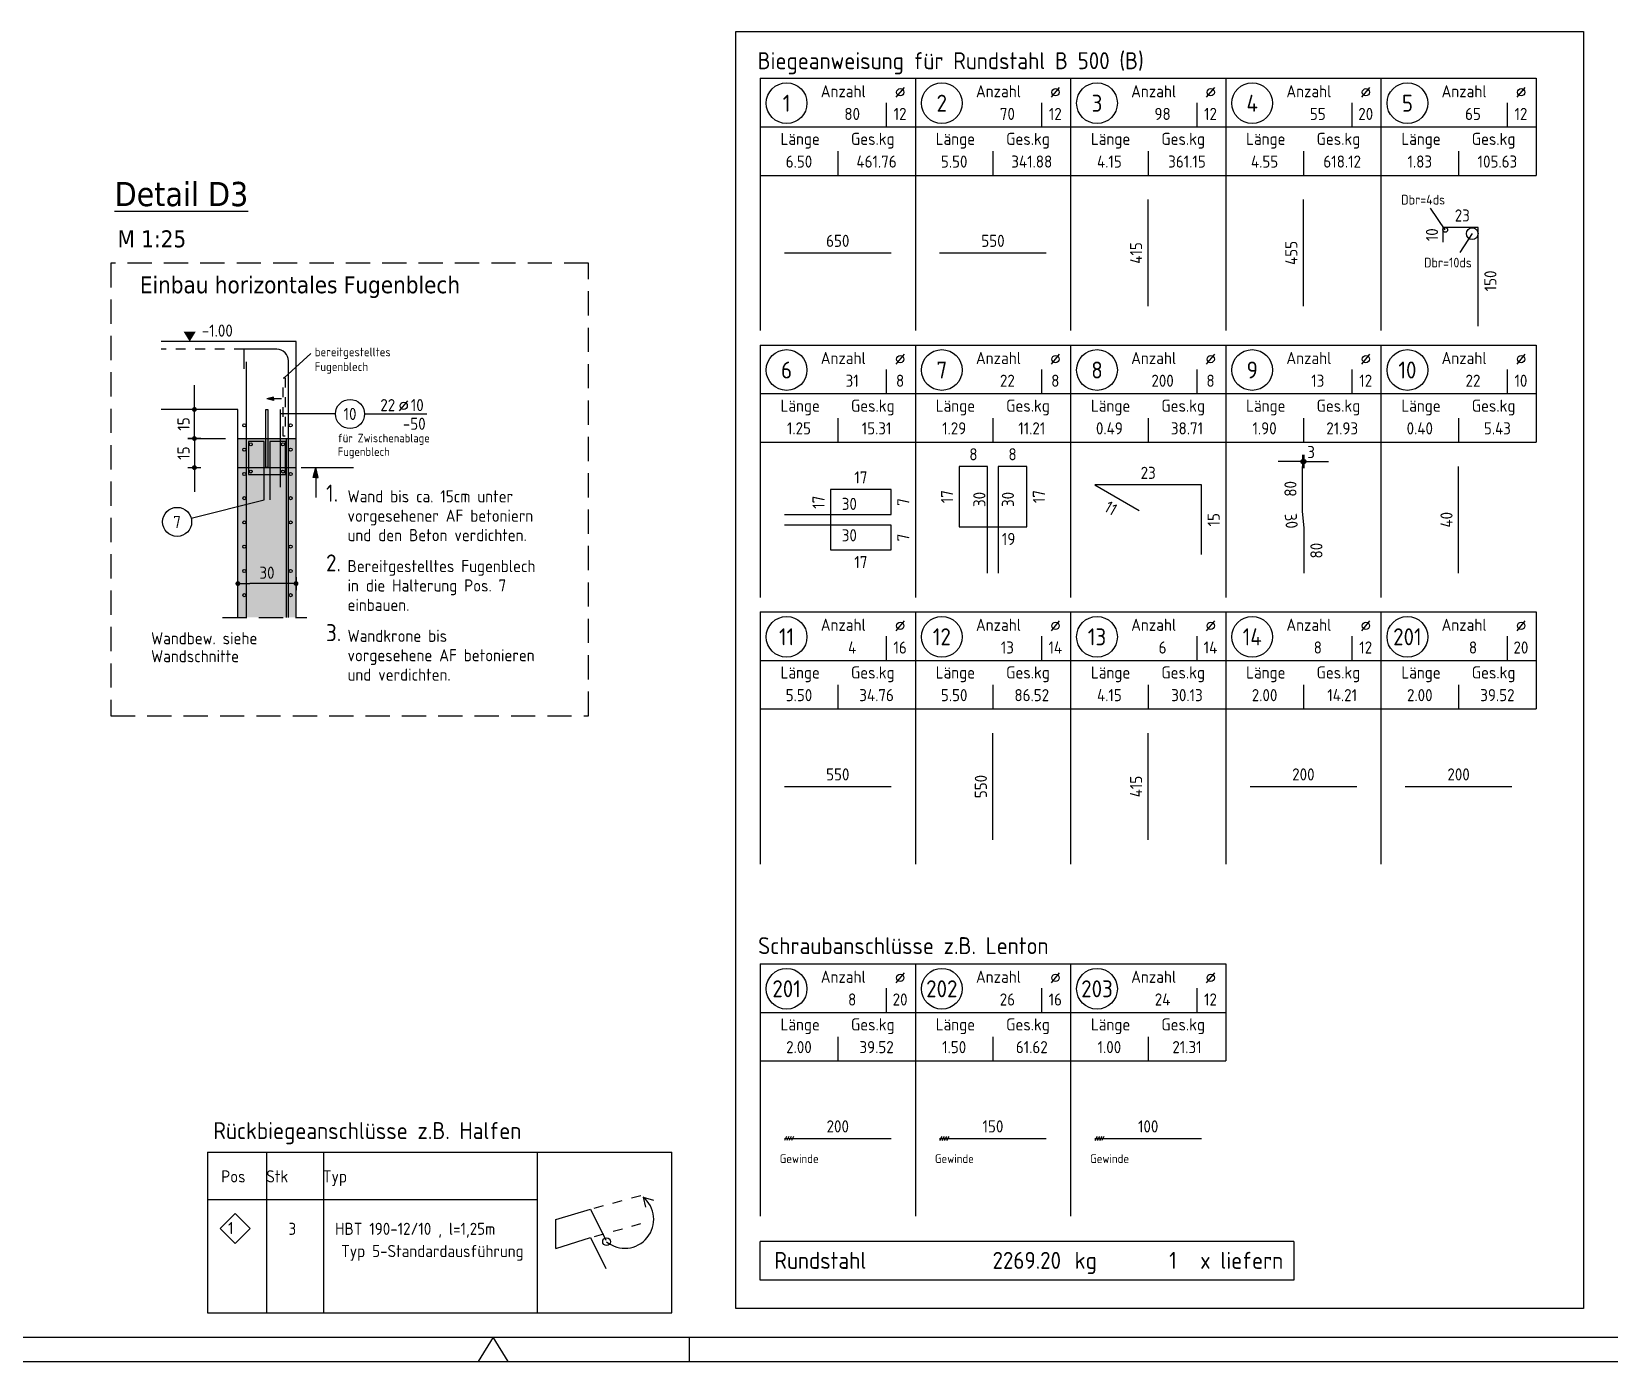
# Model space of a CAD drawing. Extents: x 0 to 57.5, y 0 to 33.7.
# Drawn here: x 16.27 to 32.53, y 0 to 13.71 of the extents above; entities that cross this region are included whole.
import ezdxf
from ezdxf.enums import TextEntityAlignment as Align

# ---------------------------------------------------------------- set-up
doc = ezdxf.new("R2010")
doc.units = 0
doc.header["$LTSCALE"] = 0.5
for name, pattern in [('AUSGEZOGEN', [1000.01, 1000, 0.01]), ('DASHED', [0.75, 0.5, -0.25]), ('DOT', [0.175, 0.05, -0.125]), ('HIDDEN2', [0.187, 0.125, -0.062]), ('STRICHLINIE', [0.75, 0.5, -0.25])]:
    doc.linetypes.add(name, pattern=pattern)
for name, color, linetype in [('AFB', 7, 'Continuous'), ('AFU', 7, 'Continuous'), ('BETON', 7, 'Continuous'), ('DETAIL', 7, 'Continuous'), ('grau_hell', 7, 'Continuous'), ('grau_mittel', 7, 'Continuous'), ('HBT', 7, 'Continuous'), ('HILFE', 7, 'Continuous'), ('koten', 7, 'Continuous'), ('MASSE', 7, 'Continuous'), ('OBJEKT', 7, 'Continuous'), ('RAHMEN', 7, 'Continuous'), ('RND', 7, 'Continuous'), ('RND_BILD', 7, 'Continuous'), ('TEXT', 7, 'Continuous')]:
    doc.layers.add(name, color=color, linetype=linetype)
doc.layers.add('NOPLOT', color=7, linetype='Continuous', plot=False)
doc.styles.add('helv', font='tahoma.ttf')
doc.styles.add('liste', font='isocp-e.shx')
doc.styles.add('txt', font='isocp.shx')
doc.linetypes.add('AFU_50L', pattern='A,0.75,["/",Standard,S=0.2,R=0,X=-0.01,Y=-0.1],0.07,["/",Standard,S=0.2,R=0,X=-0.01,Y=-0.1],0.75', length=1.57)
doc.linetypes.add('AFU_50M', pattern='A,0.45,["/",Standard,S=0.2,R=0,X=-0.01,Y=-0.1],0.07,["/",Standard,S=0.2,R=0,X=-0.01,Y=-0.1],0.45', length=0.97)
doc.dimstyles.new('DOT_I', dxfattribs={"dimscale": 0.5, "dimtxt": 0.25, "dimasz": 0.25, "dimexe": 0.1, "dimexo": 0.3, "dimgap": 0.1, "dimtad": 1, "dimdec": 3, "dimzin": 3, "dimtxsty": 'txt', "dimblk": 'DOT', "dimblk1": 'DOT', "dimblk2": 'DOT', "dimsah": 1, "dimcen": 0.1, "dimse1": 1, "dimse2": 1, "dimazin": 0, "dimtfac": 1, "dimtdec": 4, "dimtix": 1, "dimtmove": 2, "dimatfit": 3, "dimfxl": 0, "dimtvp": 1, "dimtolj": 1, "dimtzin": 0, "dimarcsym": 0})

# ---------------------------------------------------------------- blocks, each defined once
blk = doc.blocks.new('okrd_o')
at = {"layer": 'koten', "color": 7, "linetype": 'Continuous'}
blk.add_solid([(-0.125, 0.202), (0.125, 0.202), (0, 0)], dxfattribs=at)
at = {"layer": 'koten', "style": 'txt'}
blk.add_attdef('OKRD', (0.25, 0.1), '', height=0.25, dxfattribs=at)
blk = doc.blocks.new('DOT')
at = {"layer": 'MASSE', "color": 7, "linetype": 'Continuous'}
for p, q in [((0, 0), (-1, 0)), ((0, 0.54), (0, -0.54))]:
    blk.add_line(p, q, dxfattribs=at)
at = {"layer": 'MASSE', "color": 7, "linetype": 'Continuous', "const_width": 0.2}
blk.add_lwpolyline([(-0.1, 0, 1), (0.1, 0, 1)], format="xyb", close=True, dxfattribs=at)
blk = doc.blocks.new('*D23')
at = {"layer": 'Defpoints', "color": 0, "linetype": 'AUSGEZOGEN', "transparency": 16777216}
for p in [(17.945, 9.513), (17.945, 9.213), (17.945, 9.213)]:
    blk.add_point(p, dxfattribs=at)
at = {"layer": 'MASSE', "color": 0, "linetype": 'AUSGEZOGEN', "lineweight": -2, "transparency": 16777216}
for p, q in [((17.945, 9.638), (17.945, 9.763)), ((17.945, 9.513), (17.945, 9.213)), ((17.945, 9.088), (17.945, 8.963))]:
    blk.add_line(p, q, dxfattribs=at)
at = {"layer": 'MASSE', "color": 0, "linetype": 'AUSGEZOGEN', "lineweight": -2, "transparency": 16777216, "xscale": 0.125, "yscale": 0.125, "zscale": 0.125}
for p, rotation in [((17.945, 9.513), 270), ((17.945, 9.213), 90)]:
    blk.add_blockref('DOT', p, dxfattribs=dict(at, rotation=rotation))
at = {"layer": 'MASSE', "color": 0, "linetype": 'AUSGEZOGEN', "transparency": 16777216, "insert": (17.833, 9.363), "char_height": 0.125, "attachment_point": 5, "rotation": 90, "style": 'txt'}
blk.add_mtext('\\A1;15', dxfattribs=at)
blk = doc.blocks.new('*D24')
at = {"layer": 'Defpoints', "color": 0, "linetype": 'AUSGEZOGEN', "transparency": 16777216}
for p in [(17.945, 9.813), (17.945, 9.813), (17.945, 9.513)]:
    blk.add_point(p, dxfattribs=at)
at = {"layer": 'MASSE', "color": 0, "linetype": 'AUSGEZOGEN', "lineweight": -2, "transparency": 16777216}
for p, q in [((17.945, 9.938), (17.945, 10.063)), ((17.945, 9.513), (17.945, 9.813)), ((17.945, 9.388), (17.945, 9.263))]:
    blk.add_line(p, q, dxfattribs=at)
at = {"layer": 'MASSE', "color": 0, "linetype": 'AUSGEZOGEN', "lineweight": -2, "transparency": 16777216, "xscale": 0.125, "yscale": 0.125, "zscale": 0.125}
for p, rotation in [((17.945, 9.813), 270), ((17.945, 9.513), 90)]:
    blk.add_blockref('DOT', p, dxfattribs=dict(at, rotation=rotation))
at = {"layer": 'MASSE', "color": 0, "linetype": 'AUSGEZOGEN', "transparency": 16777216, "insert": (17.833, 9.663), "char_height": 0.125, "attachment_point": 5, "rotation": 90, "style": 'txt'}
blk.add_mtext('\\A1;15', dxfattribs=at)
blk = doc.blocks.new('Pfeillinie')
at = {"layer": 'TEXT', "linetype": 'Continuous'}
blk.add_hatch(color=7, dxfattribs=at).paths.add_polyline_path([(0, 0), (-0.8, 0.2), (-0.8, 0), (-0.8, -0.2)])
at = {"layer": 'TEXT', "color": 7, "linetype": 'Continuous'}
for p, q in [((-0.8, 0), (-0.8, 0.2)), ((-0.8, 0.2), (0, 0)), ((-0.8, 0), (-0.8, -0.2)), ((-0.8, -0.2), (0, 0))]:
    blk.add_line(p, q, dxfattribs=at)
blk = doc.blocks.new('RND_LEI')
at = {"layer": 'RND', "color": 7, "linetype": 'Continuous'}
blk.add_line((1.022, 0.066), (1.19, 0.27), dxfattribs=at)
for centre, radius in [((0, 0), 0.3), ((1.106, 0.168), 0.075)]:
    blk.add_circle(centre, radius, dxfattribs=at)
at = {"layer": 'RND', "color": 7, "linetype": 'Continuous', "style": 'txt'}
blk.add_attdef('POSL', text='', height=0.25, dxfattribs=at).set_placement((0, 0), align=Align.MIDDLE)
blk.add_attdef('ANZ', text='', height=0.25, dxfattribs=at).set_placement((0.931, 0.057), align=Align.RIGHT)
for tag, p in [('DUM', (1.253, 0.057)), ('ABSTD', (1.674, 0.057)), ('POSTXT', (0.374, -0.327))]:
    blk.add_attdef(tag, p, '', height=0.25, dxfattribs=at)
blk = doc.blocks.new('RND_HIN')
at = {"layer": 'RND', "color": 7, "linetype": 'Continuous'}
blk.add_circle((0, 0), 0.3, dxfattribs=at)
at = {"layer": 'RND', "color": 7, "linetype": 'Continuous', "style": 'txt'}
blk.add_attdef('POSI', text='', height=0.25, dxfattribs=at).set_placement((0, 0), align=Align.MIDDLE)
blk = doc.blocks.new('*D25')
at = {"layer": 'Defpoints', "color": 0, "linetype": 'AUSGEZOGEN', "transparency": 16777216}
for p in [(18.393, 8.018), (18.393, 8.018), (18.993, 8.018)]:
    blk.add_point(p, dxfattribs=at)
at = {"layer": 'MASSE', "color": 0, "linetype": 'AUSGEZOGEN', "lineweight": -2, "transparency": 16777216}
blk.add_line((18.868, 8.018), (18.518, 8.018), dxfattribs=at)
at = {"layer": 'MASSE', "color": 0, "linetype": 'AUSGEZOGEN', "lineweight": -2, "transparency": 16777216, "xscale": 0.125, "yscale": 0.125, "zscale": 0.125, "rotation": 180}
blk.add_blockref('DOT', (18.393, 8.018), dxfattribs=at)
at = {"layer": 'MASSE', "color": 0, "linetype": 'AUSGEZOGEN', "lineweight": -2, "transparency": 16777216, "xscale": 0.125, "yscale": 0.125, "zscale": 0.125}
blk.add_blockref('DOT', (18.993, 8.018), dxfattribs=at)
at = {"layer": 'MASSE', "color": 0, "linetype": 'AUSGEZOGEN', "transparency": 16777216, "insert": (18.693, 8.13), "char_height": 0.125, "attachment_point": 5, "style": 'txt'}
blk.add_mtext('\\A1;30', dxfattribs=at)
blk = doc.blocks.new('RND_LIS2')
at = {"layer": 'RND', "color": 3, "linetype": 'Continuous'}
for p, q in [((0, 0), (0, -5.2)), ((0, 0), (3.2, 0)), ((3.2, 0), (3.2, -2)), ((2.6, -0.503), (2.6, -1)), ((0, -1), (3.2, -1)), ((1.6, -1.503), (1.6, -2)), ((0, -2), (3.2, -2))]:
    blk.add_line(p, q, dxfattribs=at)
at = {"layer": 'RND', "color": 7, "linetype": 'Continuous'}
blk.add_line((2.805, -0.39), (2.973, -0.186), dxfattribs=at)
at = {"layer": 'RND', "color": 1, "linetype": 'Continuous'}
blk.add_circle((0.545, -0.513), 0.42, dxfattribs=at)
at = {"layer": 'RND', "color": 7, "linetype": 'Continuous'}
blk.add_circle((2.889, -0.288), 0.075, dxfattribs=at)
at = {"layer": 'RND', "color": 7, "linetype": 'Continuous', "style": 'txt'}
for s, p in [('Anzahl', (1.249, -0.391)), ('Länge', (0.42, -1.373)), ('Ges.kg', (1.872, -1.373))]:
    blk.add_text(s, height=0.25, dxfattribs=at).set_placement(p)
at = {"layer": 'RND', "color": 1, "linetype": 'Continuous', "style": 'txt'}
blk.add_attdef('POS1', text='', height=0.35, dxfattribs=at).set_placement((0.545, -0.513), align=Align.MIDDLE)
at = {"layer": 'RND', "color": 7, "linetype": 'Continuous', "style": 'txt'}
for tag, p in [('STK1', (1.897, -0.859)), ('DS1', (2.885, -0.859)), ('LANG1', (0.8, -1.841)), ('GEW', (2.4, -1.841))]:
    blk.add_attdef(tag, text='', height=0.25, dxfattribs=at).set_placement(p, align=Align.CENTER)
blk = doc.blocks.new('DINA1')
at = {"layer": 'RAHMEN', "color": 5}
blk.add_line((2, 0.5), (83.6, 0.5), dxfattribs=at)
at = {"layer": 'RAHMEN', "color": 7, "linetype": 'Continuous'}
for p, q in [((42.05, 0.5), (41.74, 0)), ((42.36, 0), (42.05, 0.5))]:
    blk.add_line(p, q, dxfattribs=at)
at = {"layer": 'RAHMEN', "color": 7}
blk.add_line((46.1, 0), (46.1, 0.5), dxfattribs=at)
at = {"layer": 'RAHMEN'}
blk.add_line((0, 0), (84.1, 0), dxfattribs=at)
blk = doc.blocks.new('*D32')
at = {"layer": 'Defpoints', "color": 0, "linetype": 'AUSGEZOGEN', "transparency": 16777216}
for p in [(29.369, 9.276), (29.386, 9.276), (29.386, 9.276)]:
    blk.add_point(p, dxfattribs=at)
at = {"layer": 'RND_BILD', "color": 0, "linetype": 'AUSGEZOGEN', "lineweight": -2, "transparency": 16777216}
for p, q in [((29.244, 9.276), (29.119, 9.276)), ((29.369, 9.276), (29.386, 9.276)), ((29.511, 9.276), (29.636, 9.276))]:
    blk.add_line(p, q, dxfattribs=at)
at = {"layer": 'RND_BILD', "color": 0, "linetype": 'AUSGEZOGEN', "lineweight": -2, "transparency": 16777216, "xscale": 0.125, "yscale": 0.125, "zscale": 0.125}
blk.add_blockref('DOT', (29.369, 9.276), dxfattribs=at)
at = {"layer": 'RND_BILD', "color": 0, "linetype": 'AUSGEZOGEN', "lineweight": -2, "transparency": 16777216, "xscale": 0.125, "yscale": 0.125, "zscale": 0.125, "rotation": 180}
blk.add_blockref('DOT', (29.386, 9.276), dxfattribs=at)
at = {"layer": 'RND_BILD', "color": 0, "linetype": 'AUSGEZOGEN', "transparency": 16777216, "insert": (29.457, 9.374), "char_height": 0.125, "attachment_point": 5, "style": 'txt'}
blk.add_mtext('\\A1;3', dxfattribs=at)
blk = doc.blocks.new('RND_SUM')
at = {"layer": 'RND', "color": 5, "linetype": 'Continuous'}
for p, q in [((0, 0), (0, 0.8)), ((11, 0.8), (0, 0.8)), ((11, 0.8), (11, 0)), ((11, 0), (0, 0))]:
    blk.add_line(p, q, dxfattribs=at)
at = {"layer": 'RND', "color": 1, "linetype": 'Continuous', "style": 'txt'}
for s, p in [('Rundstahl', (0.292, 0.235)), ('kg', (6.483, 0.235))]:
    blk.add_text(s, height=0.35, dxfattribs=at).set_placement(p)
blk.add_text('x liefern', height=0.35, dxfattribs=at).set_placement((10.784, 0.235), align=Align.RIGHT)
for tag, p in [('RND-S', (6.203, 0.235)), ('RND-Z', (8.59, 0.235))]:
    blk.add_attdef(tag, text='', height=0.35, dxfattribs=at).set_placement(p, align=Align.RIGHT)

msp = doc.modelspace()

# ---------------------------------------------------------------- hatches: boundary and pattern name
at = {"layer": 'grau_mittel'}
msp.add_hatch(color=61, dxfattribs=at).paths.add_polyline_path([(18.39269, 7.6684), (18.99269, 7.6684), (18.99269, 9.21316), (18.39269, 9.21316)])

# ---------------------------------------------------------------- linework, layer by layer
at = {"layer": 'AFB', "color": 102, "linetype": 'HIDDEN2'}
msp.add_lwpolyline([(18.86131, 10.13808), (18.88131, 10.13808), (18.88131, 9.53808), (18.86131, 9.53808)], close=True, dxfattribs=at)
at = {"layer": 'AFB', "color": 7, "linetype": 'AUSGEZOGEN'}
msp.add_lwpolyline([(18.68269, 9.81316), (18.70269, 9.81316), (18.70269, 9.21316), (18.68269, 9.21316)], close=True, dxfattribs=at)
at = {"layer": 'AFU', "color": 8, "linetype": 'AFU_50M'}
msp.add_line((18.39269, 9.51316), (18.99269, 9.51316), dxfattribs=at)
at = {"layer": 'AFU', "color": 8, "linetype": 'AFU_50L'}
msp.add_line((18.39269, 9.21316), (18.99269, 9.21316), dxfattribs=at)
at = {"layer": 'BETON', "color": 6, "linetype": 'AUSGEZOGEN'}
for p, q in [((18.99269, 10.51316), (17.60146, 10.51316)), ((18.99269, 7.6684), (18.99269, 10.51316)), ((18.39269, 9.81316), (17.60146, 9.81316)), ((18.39269, 7.6684), (18.39269, 9.81316))]:
    msp.add_line(p, q, dxfattribs=at)
at = {"layer": 'DETAIL', "color": 102, "linetype": 'STRICHLINIE'}
msp.add_lwpolyline([(17.08413, 11.32054), (17.08413, 6.65565), (22.00604, 6.65565), (22.00604, 11.32054)], close=True, dxfattribs=at)
at = {"layer": 'grau_hell', "color": 9, "linetype": 'AUSGEZOGEN'}
msp.add_solid([(18.39269, 9.51316), (18.99269, 9.51316), (18.39269, 9.21316), (18.99269, 9.21316)], dxfattribs=at)
at = {"layer": 'HBT', "color": 5, "linetype": 'Continuous'}
for p, q in [((18.07857, 2.15745), (22.86798, 2.15745)), ((18.07857, 2.15745), (18.07857, 0.5)), ((22.86798, 0.5), (22.86798, 2.15745)), ((18.07857, 0.5), (22.86798, 0.5))]:
    msp.add_line(p, q, dxfattribs=at)
at = {"layer": 'HILFE', "color": 102, "linetype": 'AUSGEZOGEN'}
for p, q in [((30.84001, 11.66368), (30.68686, 11.88676)), ((31.11802, 11.62494), (30.99039, 11.42971)), ((18.87141, 10.13808), (19.14666, 10.39083)), ((18.01286, 9.51316), (18.26609, 9.51316)), ((19.04408, 9.21316), (19.58657, 9.21316))]:
    msp.add_line(p, q, dxfattribs=at)
at = {"layer": 'HILFE', "color": 102, "linetype": 'DASHED'}
msp.add_line((18.23575, 7.6684), (19.10427, 7.6684), dxfattribs=at)
at = {"layer": 'NOPLOT', "color": 102, "linetype": 'AUSGEZOGEN'}
msp.add_circle((30.84001, 11.66368), 0.024, dxfattribs=at)
at = {"layer": 'OBJEKT', "color": 7, "linetype": 'Continuous'}
for p, q in [((18.68822, 2.15745), (18.68822, 0.5)), ((19.2767, 2.15745), (19.2767, 0.5)), ((21.47979, 2.15745), (21.47979, 0.5))]:
    msp.add_line(p, q, dxfattribs=at)
at = {"layer": 'RND', "color": 7, "linetype": 'DOT'}
msp.add_line((18.45431, 10.43316), (17.60146, 10.43316), dxfattribs=at)
at = {"layer": 'RND', "color": 102, "linetype": 'AUSGEZOGEN'}
for p, q in [((19.39951, 9.76634), (18.83327, 9.76634)), ((17.91175, 8.69075), (18.66269, 8.8829)), ((22.57107, 1.69484), (22.67756, 1.66122)), ((22.57107, 1.69484), (22.59629, 1.59119))]:
    msp.add_line(p, q, dxfattribs=at)
at = {"layer": 'RND', "color": 7, "linetype": 'AUSGEZOGEN'}
msp.add_line((19.69951, 9.76634), (20.33951, 9.76634), dxfattribs=at)
at = {"layer": 'RND', "color": 1, "linetype": 'DOT'}
for p, q in [((22.0648, 1.57904), (22.54665, 1.71216)), ((22.06798, 1.28758), (22.54665, 1.42071))]:
    msp.add_line(p, q, dxfattribs=at)
at = {"layer": 'RND', "color": 1, "linetype": 'AUSGEZOGEN'}
for p, q in [((21.67083, 1.46149), (22.0281, 1.56949)), ((22.0281, 1.56949), (22.18545, 1.24983)), ((21.67083, 1.1651), (21.67083, 1.46149)), ((21.67083, 1.1651), (22.0281, 1.27803)), ((22.0281, 1.27803), (22.18545, 0.95838))]:
    msp.add_line(p, q, dxfattribs=at)
at = {"layer": 'RND', "color": 7, "linetype": 'AUSGEZOGEN'}
msp.add_lwpolyline([(18.91431, 7.6684), (18.91431, 10.31316, 0.41421356), (18.79431, 10.43316), (18.45431, 10.43316), (18.45431, 10.23316)], format="xyb", dxfattribs=at)
for points in [[(18.48269, 7.6684), (18.48269, 10.30316)], [(18.89289, 7.6684), (18.89289, 9.50316)]]:
    msp.add_lwpolyline(points, dxfattribs=at)
at = {"layer": 'RND', "color": 102, "linetype": 'AUSGEZOGEN'}
for points in [[(18.84406, 9.92144), (18.69114, 9.92144)], [(19.19552, 9.21316), (19.19552, 8.90439)]]:
    msp.add_lwpolyline(points, dxfattribs=at)
at = {"layer": 'RND', "color": 1, "linetype": 'AUSGEZOGEN'}
for points in [[(18.83327, 9.01316), (18.83327, 9.81316)], [(18.66269, 8.8829), (18.66269, 9.4829), (18.50269, 9.4829), (18.50269, 9.1429), (18.88269, 9.1429), (18.88269, 9.4829), (18.72269, 9.4829), (18.72269, 8.8829)]]:
    msp.add_lwpolyline(points, dxfattribs=at)
at = {"layer": 'RND', "color": 7, "linetype": 'AUSGEZOGEN'}
msp.add_lwpolyline([(18.51868, 1.36984), (18.36486, 1.52366), (18.21104, 1.36984), (18.36486, 1.21602)], close=True, dxfattribs=at)
at = {"layer": 'RND', "color": 102, "linetype": 'AUSGEZOGEN'}
msp.add_circle((31.11802, 11.62494), 0.06, dxfattribs=at)
at = {"layer": 'RND', "color": 7, "linetype": 'AUSGEZOGEN'}
for centre, radius in [((18.45874, 9.64824), 0.016), ((18.93683, 9.64824), 0.016), ((18.5261, 9.45303), 0.016), ((18.85829, 9.45303), 0.016), ((18.45874, 9.39824), 0.016), ((18.93683, 9.39824), 0.016), ((18.45874, 9.14824), 0.016), ((18.5261, 9.17269), 0.016), ((18.85829, 9.17269), 0.016), ((18.93683, 9.14824), 0.016), ((18.45874, 8.89824), 0.016), ((18.93683, 8.89824), 0.016), ((18.45874, 8.64824), 0.016), ((18.93683, 8.64824), 0.016), ((18.45874, 8.39824), 0.016), ((18.93683, 8.39824), 0.016), ((18.45874, 8.14824), 0.016), ((18.93683, 8.14824), 0.016), ((18.45874, 7.89824), 0.016), ((18.93683, 7.89824), 0.016), ((22.19383, 1.2338), 0.04)]:
    msp.add_circle(centre, radius, dxfattribs=at)
at = {"layer": 'RND', "color": 102, "linetype": 'AUSGEZOGEN'}
msp.add_arc((22.38218, 1.46454), 0.29785, 230.776363, 50.642292, dxfattribs=at)
at = {"layer": 'RND_BILD', "color": 102, "linetype": 'AUSGEZOGEN'}
for p, q in [((24.04987, 2.31996), (24.02714, 2.27585)), ((24.07387, 2.31996), (24.05114, 2.27585)), ((24.09787, 2.31996), (24.07514, 2.27585)), ((24.12187, 2.31996), (24.09914, 2.27585)), ((25.64987, 2.31996), (25.62714, 2.27585)), ((25.67387, 2.31996), (25.65114, 2.27585)), ((25.69787, 2.31996), (25.67514, 2.27585)), ((25.72187, 2.31996), (25.69914, 2.27585)), ((27.24987, 2.31996), (27.22714, 2.27585)), ((27.27387, 2.31996), (27.25114, 2.27585)), ((27.29787, 2.31996), (27.27514, 2.27585)), ((27.32187, 2.31996), (27.29914, 2.27585))]:
    msp.add_line(p, q, dxfattribs=at)
at = {"layer": 'RND_BILD', "color": 1, "linetype": 'AUSGEZOGEN'}
for points in [[(27.77741, 10.87598), (27.77741, 11.97598)], [(29.37741, 10.87598), (29.37741, 11.97598)], [(31.18024, 10.67036), (31.18024, 11.68768), (30.81601, 11.68768), (30.81601, 11.53751)], [(24.02741, 11.42598), (25.12741, 11.42598)], [(25.62741, 11.42598), (26.72741, 11.42598)], [(26.12241, 8.12598), (26.12241, 9.22598), (25.82908, 9.22598), (25.82908, 8.60264), (26.52575, 8.60264), (26.52575, 9.22598), (26.23241, 9.22598), (26.23241, 8.12598)], [(29.3861, 8.12598), (29.3861, 8.58913), (29.36873, 8.76282), (29.36873, 9.22598)], [(30.97741, 8.12598), (30.97741, 9.22598)], [(24.02741, 8.73098), (25.12741, 8.73098), (25.12741, 8.98764), (24.50408, 8.98764), (24.50408, 8.36431), (25.12741, 8.36431), (25.12741, 8.62098), (24.02741, 8.62098)], [(28.32741, 8.31728), (28.32741, 9.03467), (27.22741, 9.03467), (27.68302, 8.77163)], [(26.17741, 5.37598), (26.17741, 6.47598)], [(27.77741, 5.37598), (27.77741, 6.47598)], [(24.02741, 5.92598), (25.12741, 5.92598)], [(28.82741, 5.92598), (29.92741, 5.92598)], [(30.42741, 5.92598), (31.52741, 5.92598)], [(24.02741, 2.2979), (25.12741, 2.2979)], [(25.62741, 2.2979), (26.72741, 2.2979)], [(27.22741, 2.2979), (28.32741, 2.2979)]]:
    msp.add_lwpolyline(points, dxfattribs=at)
at = {"layer": 'TEXT', "color": 7, "linetype": 'Continuous'}
msp.add_line((18.07857, 1.66969), (21.47979, 1.66969), dxfattribs=at)
at = {"layer": 'TEXT', "color": 1, "linetype": 'AUSGEZOGEN'}
msp.add_lwpolyline([(23.5255, 13.70809), (32.26494, 13.70809), (32.26494, 0.54638), (23.5255, 0.54638)], close=True, dxfattribs=at)

# ---------------------------------------------------------------- block references
at = {"layer": 'koten', "color": 7, "linetype": 'AUSGEZOGEN'}
ref = msp.add_blockref('okrd_o', (17.89636, 10.51316), dxfattribs=dict(at, xscale=0.5, yscale=0.5, zscale=0.5))
ref.add_attrib('OKRD', '-1.00', (18.02136, 10.56316), dxfattribs={"layer": '0', "color": 0, "linetype": 'ByBlock', "height": 0.125, "style": 'txt'})
at = {"layer": 'RAHMEN', "color": 7, "linetype": 'AUSGEZOGEN', "xscale": 0.5, "yscale": 0.5, "zscale": 0.5}
msp.add_blockref('DINA1', (0, 0), dxfattribs=at)
at = {"layer": 'RND', "color": 102, "linetype": 'AUSGEZOGEN'}
for p, xscale, yscale, zscale, rotation in [((18.69114, 9.92144), 0.0875, 0.0875, 0.0875, 180), ((19.19552, 9.21316), 0.125, 0.125, 0.125, 90)]:
    msp.add_blockref('Pfeillinie', p, dxfattribs=dict(at, xscale=xscale, yscale=yscale, zscale=zscale, rotation=rotation))
at = {"layer": 'RND', "color": 7, "linetype": 'AUSGEZOGEN', "xscale": 0.5, "yscale": 0.5, "zscale": 0.5}
for name, p, values in [('RND_LEI', (19.54951, 9.76634), {'POSL': '10', 'DUM': '10', 'ANZ': '22', 'POSTXT': '     -50'}), ('RND_HIN', (17.76644, 8.65357), {'POSI': '7'})]:
    msp.add_blockref(name, p, dxfattribs=at).add_auto_attribs(values)
at = {"layer": 'RND_BILD', "color": 6, "linetype": 'AUSGEZOGEN', "xscale": 0.5, "yscale": 0.5, "zscale": 0.5}
msp.add_blockref('RND_LIS2', (23.77741, 13.22598), dxfattribs=at).add_auto_attribs({'POS1': '1', 'STK1': '80', 'DS1': '12', 'LANG1': '6.50', 'GEW': '461.76'})
at = {"layer": 'RND_BILD', "color": 7, "linetype": 'AUSGEZOGEN', "xscale": 0.5, "yscale": 0.5, "zscale": 0.5}
for name, p, values in [('RND_LIS2', (25.37741, 13.22598), {'POS1': '2', 'STK1': '70', 'DS1': '12', 'LANG1': '5.50', 'GEW': '341.88'}), ('RND_LIS2', (26.97741, 13.22598), {'POS1': '3', 'STK1': '98', 'DS1': '12', 'LANG1': '4.15', 'GEW': '361.15'}), ('RND_LIS2', (28.57741, 13.22598), {'POS1': '4', 'STK1': '55', 'DS1': '20', 'LANG1': '4.55', 'GEW': '618.12'}), ('RND_LIS2', (30.17741, 13.22598), {'POS1': '5', 'STK1': '65', 'DS1': '12', 'LANG1': '1.83', 'GEW': '105.63'}), ('RND_LIS2', (23.77741, 10.47598), {'POS1': '6', 'STK1': '31', 'DS1': '8', 'LANG1': '1.25', 'GEW': '15.31'}), ('RND_LIS2', (25.37741, 10.47598), {'POS1': '7', 'STK1': '22', 'DS1': '8', 'LANG1': '1.29', 'GEW': '11.21'}), ('RND_LIS2', (26.97741, 10.47598), {'POS1': '8', 'STK1': '200', 'DS1': '8', 'LANG1': '0.49', 'GEW': '38.71'}), ('RND_LIS2', (28.57741, 10.47598), {'POS1': '9', 'STK1': '13', 'DS1': '12', 'LANG1': '1.90', 'GEW': '21.93'}), ('RND_LIS2', (30.17741, 10.47598), {'POS1': '10', 'STK1': '22', 'DS1': '10', 'LANG1': '0.40', 'GEW': '5.43'}), ('RND_LIS2', (23.77741, 7.72598), {'POS1': '11', 'STK1': '4', 'DS1': '16', 'LANG1': '5.50', 'GEW': '34.76'}), ('RND_LIS2', (25.37741, 7.72598), {'POS1': '12', 'STK1': '13', 'DS1': '14', 'LANG1': '5.50', 'GEW': '86.52'}), ('RND_LIS2', (26.97741, 7.72598), {'POS1': '13', 'STK1': '6', 'DS1': '14', 'LANG1': '4.15', 'GEW': '30.13'}), ('RND_LIS2', (28.57741, 7.72598), {'POS1': '14', 'STK1': '8', 'DS1': '12', 'LANG1': '2.00', 'GEW': '14.21'}), ('RND_LIS2', (30.17741, 7.72598), {'POS1': '201', 'STK1': '8', 'DS1': '20', 'LANG1': '2.00', 'GEW': '39.52'}), ('RND_LIS2', (23.77741, 4.0979), {'POS1': '201', 'STK1': '8', 'DS1': '20', 'LANG1': '2.00', 'GEW': '39.52'}), ('RND_LIS2', (25.37741, 4.0979), {'POS1': '202', 'STK1': '26', 'DS1': '16', 'LANG1': '1.50', 'GEW': '61.62'}), ('RND_LIS2', (26.97741, 4.0979), {'POS1': '203', 'STK1': '24', 'DS1': '12', 'LANG1': '1.00', 'GEW': '21.31'}), ('RND_SUM', (23.77741, 0.83685), {'RND-S': '2269.20', 'RND-Z': '1'})]:
    msp.add_blockref(name, p, dxfattribs=at).add_auto_attribs(values)

# ---------------------------------------------------------------- texts
at = {"layer": 'HBT', "color": 7, "linetype": 'Continuous', "style": 'liste'}
for s, p in [('  Pos   Stk     Typ          ', (18.07857, 1.84532)), ('   1  ', (18.07712, 1.31271)), ('3', (18.91513, 1.30458)), ('HBT 190-12/10 , l=1,25m', (19.39515, 1.30458))]:
    msp.add_text(s, height=0.125, dxfattribs=at).set_placement(p)
at = {"layer": 'RND', "color": 7, "linetype": 'AUSGEZOGEN', "style": 'txt'}
for s, p in [('Dbr=4ds', (30.61175, 11.97534)), ('Dbr=10ds', (30.86691, 11.32677))]:
    msp.add_text(s, height=0.1, dxfattribs=at).set_placement(p, align=Align.MIDDLE)
at = {"layer": 'RND_BILD', "color": 7, "linetype": 'AUSGEZOGEN', "style": 'txt'}
for s, p in [('23', (31.01556, 11.81268)), ('650', (24.57741, 11.55098)), ('550', (26.17741, 11.55098)), ('8', (25.97575, 9.35098)), ('8', (26.37908, 9.35098)), ('17', (24.81575, 9.11264)), ('23', (27.77741, 9.15967)), ('30', (24.69667, 8.83939)), ('30', (24.69667, 8.51578)), ('19', (26.33857, 8.47764)), ('17', (24.81575, 8.23931)), ('550', (24.57741, 6.05098)), ('200', (29.37741, 6.05098)), ('200', (30.97741, 6.05098)), ('200', (24.57741, 2.4229)), ('150', (26.17741, 2.4229)), ('100', (27.77741, 2.4229))]:
    msp.add_text(s, height=0.125, dxfattribs=at).set_placement(p, align=Align.MIDDLE)
for s, rotation, p in [('10', 90, (30.70278, 11.61343)), ('415', 90, (27.65241, 11.42598)), ('455', 90, (29.25241, 11.42598)), ('150', 90, (31.30524, 11.13768)), ('17', 90, (25.70408, 8.91431)), ('30', 90, (26.0365, 8.88536)), ('30', 90, (26.33122, 8.88536)), ('17', 90, (26.65075, 8.91431)), ('80', 90, (29.24373, 8.9944)), ('17', 90, (24.37908, 8.85637)), ('7', 90, (25.25241, 8.85931)), ('11', 330, (27.39272, 8.7949)), ('15', 90, (28.45241, 8.67598)), ('30', 275.710593, (29.25303, 8.66354)), ('40', 90, (30.85241, 8.67598)), ('7', 90, (25.25241, 8.49264)), ('80', 90, (29.5111, 8.35755)), ('550', 90, (26.05241, 5.92598)), ('415', 90, (27.65241, 5.92598))]:
    msp.add_text(s, height=0.125, rotation=rotation, dxfattribs=at).set_placement(p, align=Align.MIDDLE)
at = {"layer": 'RND_BILD', "color": 102, "linetype": 'Continuous', "style": 'txt'}
for p in [(23.97834, 2.0453), (25.57834, 2.0453), (27.17834, 2.0453)]:
    msp.add_text('Gewinde', height=0.09, dxfattribs=at).set_placement(p)
at = {"layer": 'TEXT', "color": 1, "linetype": 'AUSGEZOGEN'}
for s, style, p in [('Biegeanweisung für Rundstahl B 500 (B)', 'txt', (23.7508, 13.32038)), ('M 1:25', 'helv', (17.15277, 11.48389)), ('Einbau horizontales Fugenblech', 'helv', (17.38298, 11.01061)), ('1.', 'txt', (19.30187, 8.86262)), ('2.', 'txt', (19.30187, 8.1435)), ('3.', 'txt', (19.30187, 7.42439)), ('Schraubanschlüsse z.B. Lenton', 'txt', (23.75652, 4.19833)), ('Rückbiegeanschlüsse z.B. Halfen', 'txt', (18.13985, 2.29195))]:
    msp.add_text(s, height=0.175, dxfattribs=dict(at, style=style)).set_placement(p)
at = {"layer": 'TEXT', "color": 6, "linetype": 'AUSGEZOGEN', "style": 'helv'}
msp.add_text('%%UDetail D3', height=0.25, dxfattribs=at).set_placement((17.12289, 11.9084))
at = {"layer": 'TEXT', "color": 102, "linetype": 'AUSGEZOGEN', "style": 'txt'}
for s, p in [('bereitgestelltes', (19.1855, 10.36079)), ('Fugenblech', (19.1855, 10.20898))]:
    msp.add_text(s, height=0.09, dxfattribs=at).set_placement(p)
at = {"layer": 'TEXT', "color": 7, "linetype": 'AUSGEZOGEN', "style": 'txt'}
for s, height, p in [('für Zwischenablage', 0.0875, (19.42335, 9.47411)), ('Fugenblech', 0.0875, (19.42335, 9.33411)), ('Wandbew. siehe', 0.125, (17.49814, 7.39204)), ('Wandschnitte', 0.125, (17.49814, 7.20727))]:
    msp.add_text(s, height=height, dxfattribs=at).set_placement(p)
at = {"layer": 'TEXT', "color": 7, "linetype": 'DASHED', "style": 'txt'}
for s, p in [('Wand bis ca. 15cm unter', (19.52364, 8.8551)), ('vorgesehener AF betoniern', (19.52364, 8.6551)), ('und den Beton verdichten.', (19.52364, 8.4551)), ('Bereitgestelltes Fugenblech', (19.52364, 8.13599)), ('in die Halterung Pos. 7', (19.52364, 7.93599)), ('einbauen.', (19.52364, 7.73599)), ('Wandkrone bis', (19.52364, 7.41687)), ('vorgesehene AF betonieren', (19.52364, 7.21687)), ('und verdichten.', (19.52364, 7.01687))]:
    msp.add_text(s, height=0.125, dxfattribs=at).set_placement(p)
at = {"layer": 'TEXT', "color": 7, "linetype": 'Continuous', "style": 'txt'}
msp.add_text('Typ 5-Standardausführung', height=0.125, dxfattribs=at).set_placement((20.39861, 1.07563), align=Align.CENTER)

# ---------------------------------------------------------------- dimensions: what is measured, and where the dimension line sits
at = {"layer": 'MASSE', "color": 7, "linetype": 'AUSGEZOGEN'}
for base, p2, picture, middle in [((17.94536, 9.81316), (17.94536, 9.81316), '*D24', (17.83286, 9.66316)), ((17.94536, 9.21316), (17.94536, 9.21316), '*D23', (17.83286, 9.36316))]:
    dim = msp.add_linear_dim(base=base, p1=(17.94536, 9.51316), p2=p2, angle=90, dimstyle='DOT_I', override={"dimdec": 0, "dimlfac": 50}, dxfattribs=at)
    dim.commit()
    dim.dimension.update_dxf_attribs({"geometry": picture, "text_midpoint": middle})
dim = msp.add_linear_dim(base=(18.39269, 8.01788), p1=(18.99269, 8.01788), p2=(18.39269, 8.01788), dimstyle='DOT_I', override={"dimdec": 0, "dimlfac": 50}, dxfattribs=at)
dim.commit()
dim.dimension.update_dxf_attribs({"geometry": '*D25', "text_midpoint": (18.69269, 8.13038)})
at = {"layer": 'RND_BILD', "color": 7, "linetype": 'AUSGEZOGEN'}
dim = msp.add_linear_dim(base=(29.3861, 9.27598), p1=(29.36873, 9.27598), p2=(29.3861, 9.27598), text='3', dimstyle='DOT_I', override={"dimdec": 0, "dimlfac": 100}, dxfattribs=at)
dim.commit()
dim.dimension.update_dxf_attribs({"geometry": '*D32', "text_midpoint": (29.45691, 9.37382), "dimtype": 160})

doc.saveas('drawing.dxf')
